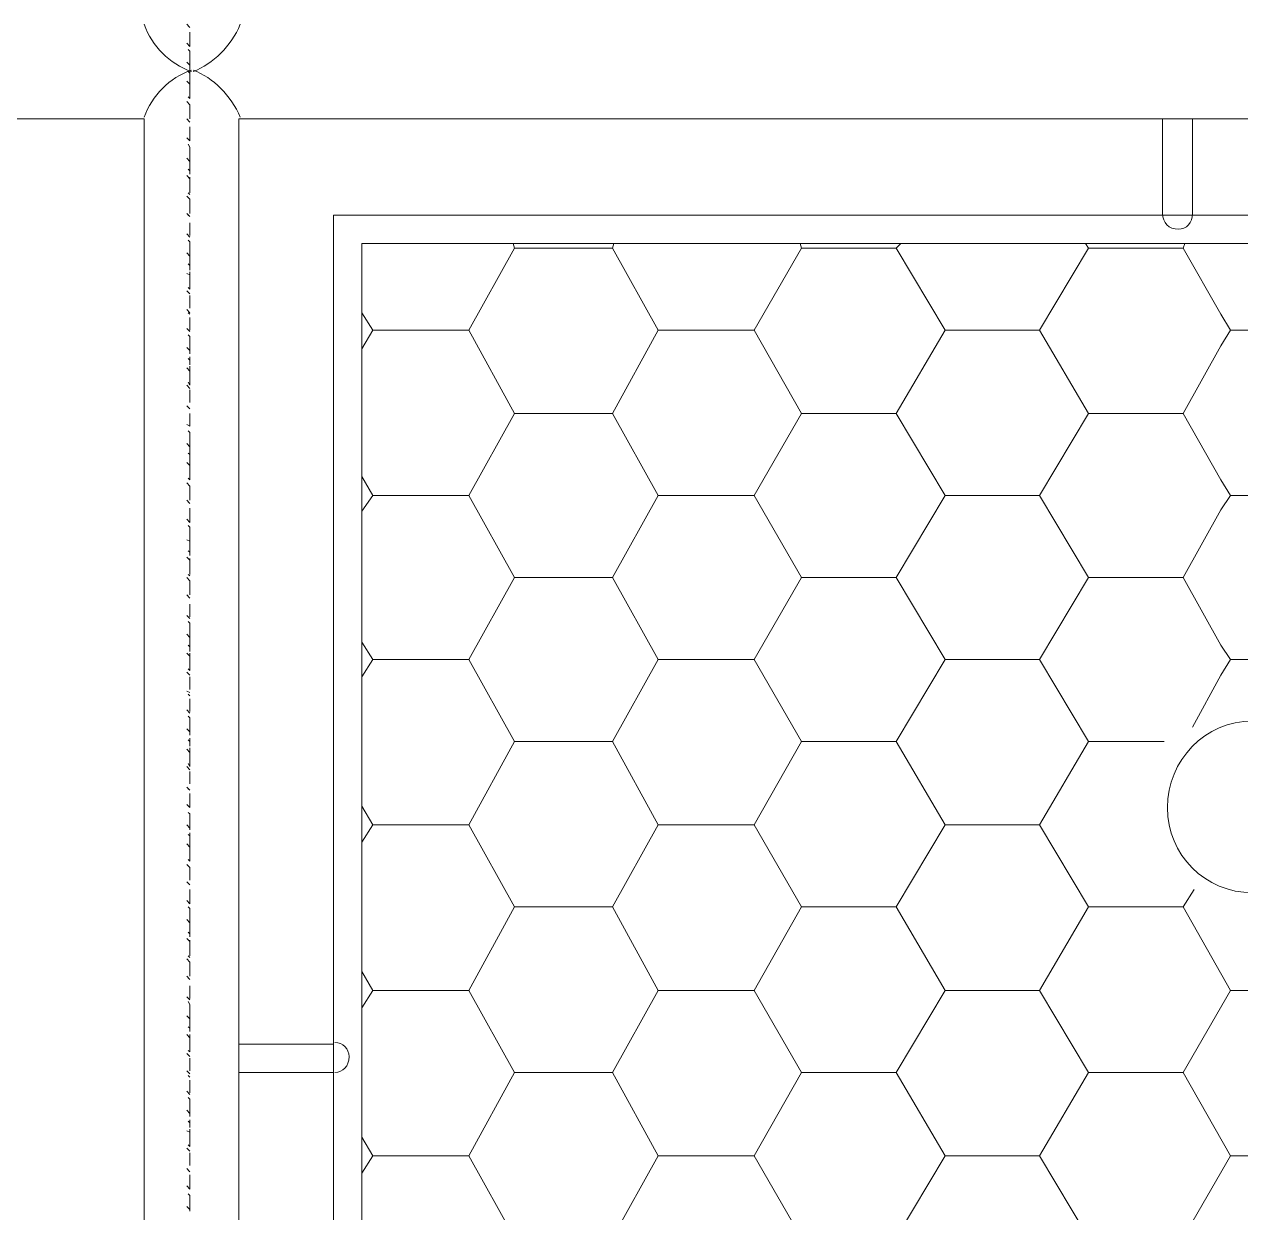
# Model space of a CAD drawing. Header units: millimetres. Extents: x 2928 to 3112, y 1220 to 1280.
# Drawn here: x 3058.15 to 3059.426, y 1266.908 to 1268.155 of the extents above; entities that cross this region are included whole.
import ezdxf

# ---------------------------------------------------------------- set-up
doc = ezdxf.new("R2010")
doc.units = ezdxf.units.MM

msp = doc.modelspace()

# ---------------------------------------------------------------- linework, layer by layer
at = {"color": 7, "linetype": 'Continuous', "lineweight": 20, "true_color": 0x000007}
for points in [[(3058.32358, 1268.15136), (3058.32027, 1268.15467), (3058.32027, 1268.15467)], [(3058.32358, 1268.1464), (3058.32358, 1268.13648), (3058.32358, 1268.13648)], [(3058.32358, 1268.13151), (3058.32027, 1268.13482), (3058.32027, 1268.13482)], [(3058.32358, 1268.12655), (3058.32358, 1268.11663), (3058.32358, 1268.11663)], [(3058.32358, 1268.11167), (3058.32027, 1268.11497), (3058.32027, 1268.11497)], [(3058.32358, 1268.1067), (3058.32358, 1268.09678), (3058.32358, 1268.09678)], [(3058.32358, 1268.09182), (3058.32027, 1268.09513), (3058.32027, 1268.09513)], [(3058.32358, 1268.08851), (3058.32358, 1268.07693), (3058.32358, 1268.07693)], [(3058.32358, 1268.07032), (3058.32027, 1268.07362), (3058.32027, 1268.07362)], [(3058.32358, 1268.06701), (3058.32358, 1268.05543), (3058.32358, 1268.05543)], [(3058.32358, 1268.05212), (3058.32027, 1268.05543), (3058.32027, 1268.05543)], [(3058.32358, 1268.04716), (3058.32358, 1268.03724), (3058.32358, 1268.03724)], [(3058.32358, 1268.03227), (3058.32027, 1268.03558), (3058.32027, 1268.03558)], [(3058.32358, 1268.02566), (3058.32358, 1268.01573), (3058.32358, 1268.01573)], [(3058.32358, 1268.01077), (3058.32027, 1268.01408), (3058.32027, 1268.01408)], [(3058.32358, 1268.00746), (3058.32358, 1267.99754), (3058.32358, 1267.99754)], [(3058.32358, 1267.99258), (3058.32027, 1267.99589), (3058.32027, 1267.99589)], [(3058.32358, 1267.98596), (3058.32358, 1267.97769), (3058.32358, 1267.97769)], [(3058.32358, 1267.97108), (3058.32027, 1267.97438), (3058.32027, 1267.97438)], [(3058.32358, 1267.96777), (3058.32358, 1267.95619), (3058.32358, 1267.95619)], [(3058.32358, 1267.95288), (3058.32027, 1267.95619), (3058.32027, 1267.95619)], [(3058.32358, 1267.94627), (3058.32358, 1267.938), (3058.32358, 1267.938)], [(3058.32358, 1267.93138), (3058.32027, 1267.93469), (3058.32027, 1267.93469)], [(3058.32358, 1267.92642), (3058.32358, 1267.91649), (3058.32358, 1267.91649)], [(3058.32358, 1267.91153), (3058.32027, 1267.91484), (3058.32027, 1267.91484)], [(3058.32358, 1267.90822), (3058.32358, 1267.89665), (3058.32358, 1267.89665)], [(3058.32358, 1267.89168), (3058.32027, 1267.89334), (3058.32027, 1267.89334)], [(3058.32358, 1267.88672), (3058.32358, 1267.8768), (3058.32358, 1267.8768)], [(3058.32358, 1267.87184), (3058.32027, 1267.87515), (3058.32027, 1267.87515)], [(3058.32358, 1267.86688), (3058.32358, 1267.85695), (3058.32358, 1267.85695)], [(3058.32358, 1267.85199), (3058.32027, 1267.8553), (3058.32027, 1267.8553)], [(3058.32358, 1267.84703), (3058.32358, 1267.83545), (3058.32358, 1267.83545)], [(3058.32358, 1267.83214), (3058.32027, 1267.83545), (3058.32027, 1267.83545)], [(3058.32358, 1267.82718), (3058.32358, 1267.81726), (3058.32358, 1267.81726)], [(3058.32358, 1267.81229), (3058.32027, 1267.8156), (3058.32027, 1267.8156)], [(3058.32358, 1267.80568), (3058.32358, 1267.79741), (3058.32358, 1267.79741)], [(3058.32358, 1267.79079), (3058.32027, 1267.7941), (3058.32027, 1267.7941)], [(3058.32358, 1267.78748), (3058.32358, 1267.77591), (3058.32358, 1267.77591)], [(3058.32358, 1267.7726), (3058.32027, 1267.77591), (3058.32027, 1267.77591)], [(3058.32358, 1267.76598), (3058.32358, 1267.75771), (3058.32358, 1267.75771)], [(3058.32358, 1267.7511), (3058.32027, 1267.7544), (3058.32027, 1267.7544)], [(3058.32358, 1267.74613), (3058.32358, 1267.73621), (3058.32358, 1267.73621)], [(3058.32358, 1267.7329), (3058.32027, 1267.73456), (3058.32027, 1267.73456)], [(3058.32358, 1267.72629), (3058.32358, 1267.71802), (3058.32358, 1267.71802)], [(3058.32358, 1267.7114), (3058.32027, 1267.71471), (3058.32027, 1267.71471)], [(3058.32358, 1267.69155), (3058.32027, 1267.69486), (3058.32027, 1267.69486)], [(3058.32358, 1267.70644), (3058.32358, 1267.69651), (3058.32358, 1267.69651)], [(3058.32358, 1267.68824), (3058.32358, 1267.67667), (3058.32358, 1267.67667)], [(3058.32358, 1267.67005), (3058.32027, 1267.67336), (3058.32027, 1267.67336)], [(3058.32358, 1267.66674), (3058.32358, 1267.65516), (3058.32358, 1267.65516)], [(3058.32358, 1267.65186), (3058.32027, 1267.65516), (3058.32027, 1267.65516)], [(3058.32358, 1267.64689), (3058.32358, 1267.63697), (3058.32358, 1267.63697)], [(3058.32358, 1267.63201), (3058.32027, 1267.63532), (3058.32027, 1267.63532)], [(3058.32358, 1267.62705), (3058.32358, 1267.61547), (3058.32358, 1267.61547)], [(3058.32358, 1267.61216), (3058.32027, 1267.61381), (3058.32027, 1267.61381)], [(3058.32358, 1267.6072), (3058.32358, 1267.59728), (3058.32358, 1267.59728)], [(3058.32358, 1267.59231), (3058.32027, 1267.59562), (3058.32027, 1267.59562)], [(3058.32358, 1267.5857), (3058.32358, 1267.57743), (3058.32358, 1267.57743)], [(3058.32358, 1267.57081), (3058.32027, 1267.57412), (3058.32027, 1267.57412)], [(3058.32358, 1267.5675), (3058.32358, 1267.55593), (3058.32358, 1267.55593)], [(3058.32358, 1267.55262), (3058.32027, 1267.55593), (3058.32027, 1267.55593)], [(3058.32358, 1267.546), (3058.32358, 1267.53773), (3058.32358, 1267.53773)], [(3058.32358, 1267.53112), (3058.32027, 1267.53442), (3058.32027, 1267.53442)], [(3058.32358, 1267.52615), (3058.32358, 1267.51623), (3058.32358, 1267.51623)], [(3058.32358, 1267.51127), (3058.32027, 1267.51458), (3058.32027, 1267.51458)], [(3058.32358, 1267.50796), (3058.32358, 1267.49638), (3058.32358, 1267.49638)], [(3058.32358, 1267.49142), (3058.32027, 1267.49473), (3058.32027, 1267.49473)], [(3058.32358, 1267.48646), (3058.32358, 1267.47653), (3058.32358, 1267.47653)], [(3058.32358, 1267.47157), (3058.32027, 1267.47488), (3058.32027, 1267.47488)], [(3058.32358, 1267.46826), (3058.32358, 1267.45669), (3058.32358, 1267.45669)], [(3058.32358, 1267.45338), (3058.32027, 1267.45503), (3058.32027, 1267.45503)], [(3058.32358, 1267.44676), (3058.32358, 1267.43518), (3058.32358, 1267.43518)], [(3058.32358, 1267.43188), (3058.32027, 1267.43518), (3058.32027, 1267.43518)], [(3058.32358, 1267.42691), (3058.32358, 1267.41699), (3058.32358, 1267.41699)], [(3058.32358, 1267.41203), (3058.32027, 1267.41534), (3058.32027, 1267.41534)], [(3058.32358, 1267.40541), (3058.32358, 1267.39714), (3058.32358, 1267.39714)], [(3058.32358, 1267.39053), (3058.32027, 1267.39383), (3058.32027, 1267.39383)], [(3058.32358, 1267.37233), (3058.32027, 1267.37564), (3058.32027, 1267.37564)], [(3058.32358, 1267.38722), (3058.32358, 1267.37564), (3058.32358, 1267.37564)], [(3058.32358, 1267.36572), (3058.32358, 1267.35745), (3058.32358, 1267.35745)], [(3058.32358, 1267.35083), (3058.32027, 1267.35414), (3058.32027, 1267.35414)], [(3058.32358, 1267.34752), (3058.32358, 1267.33594), (3058.32358, 1267.33594)], [(3058.32358, 1267.33264), (3058.32027, 1267.33594), (3058.32027, 1267.33594)], [(3058.32358, 1267.32602), (3058.32358, 1267.31775), (3058.32358, 1267.31775)], [(3058.32358, 1267.31114), (3058.32027, 1267.31444), (3058.32027, 1267.31444)], [(3058.32358, 1267.30617), (3058.32358, 1267.29625), (3058.32358, 1267.29625)], [(3058.32358, 1267.29129), (3058.32027, 1267.2946), (3058.32027, 1267.2946)], [(3058.32358, 1267.28798), (3058.32358, 1267.2764), (3058.32358, 1267.2764)], [(3058.32358, 1267.26979), (3058.32027, 1267.27309), (3058.32027, 1267.27309)], [(3058.32358, 1267.26648), (3058.32358, 1267.25655), (3058.32358, 1267.25655)], [(3058.32358, 1267.25159), (3058.32027, 1267.2549), (3058.32027, 1267.2549)], [(3058.32358, 1267.23174), (3058.32027, 1267.23505), (3058.32027, 1267.23505)], [(3058.32358, 1267.24663), (3058.32358, 1267.23671), (3058.32358, 1267.23671)], [(3058.32358, 1267.22678), (3058.32358, 1267.21686), (3058.32358, 1267.21686)], [(3058.32358, 1267.2119), (3058.32027, 1267.2152), (3058.32027, 1267.2152)], [(3058.32358, 1267.20693), (3058.32358, 1267.19701), (3058.32358, 1267.19701)], [(3058.32358, 1267.19205), (3058.32027, 1267.19536), (3058.32027, 1267.19536)], [(3058.32358, 1267.18543), (3058.32358, 1267.17716), (3058.32358, 1267.17716)], [(3058.32358, 1267.17055), (3058.32027, 1267.17385), (3058.32027, 1267.17385)], [(3058.32358, 1267.16724), (3058.32358, 1267.15566), (3058.32358, 1267.15566)], [(3058.32358, 1267.15235), (3058.32027, 1267.15566), (3058.32027, 1267.15566)], [(3058.32358, 1267.14574), (3058.32358, 1267.13747), (3058.32358, 1267.13747)], [(3058.32358, 1267.13085), (3058.32027, 1267.13416), (3058.32027, 1267.13416)], [(3058.32358, 1267.12589), (3058.32358, 1267.11596), (3058.32358, 1267.11596)], [(3058.32358, 1267.111), (3058.32027, 1267.11431), (3058.32027, 1267.11431)], [(3058.32358, 1267.10769), (3058.32358, 1267.09777), (3058.32358, 1267.09777)], [(3058.32358, 1267.09115), (3058.32027, 1267.09446), (3058.32027, 1267.09446)], [(3058.32358, 1267.08619), (3058.32358, 1267.07627), (3058.32358, 1267.07627)], [(3058.32358, 1267.07131), (3058.32027, 1267.07461), (3058.32027, 1267.07461)], [(3058.32358, 1267.05311), (3058.32027, 1267.05642), (3058.32027, 1267.05642)], [(3058.32358, 1267.068), (3058.32358, 1267.05642), (3058.32358, 1267.05642)], [(3058.32358, 1267.0465), (3058.32358, 1267.03492), (3058.32358, 1267.03492)], [(3058.32358, 1267.03161), (3058.32027, 1267.03492), (3058.32027, 1267.03492)], [(3058.32358, 1267.02665), (3058.32358, 1267.01673), (3058.32358, 1267.01673)], [(3058.32358, 1267.01176), (3058.32027, 1267.01507), (3058.32027, 1267.01507)], [(3058.32358, 1267.00515), (3058.32358, 1266.99688), (3058.32358, 1266.99688)], [(3058.32358, 1266.99192), (3058.32027, 1266.99357), (3058.32027, 1266.99357)], [(3058.32358, 1266.98695), (3058.32358, 1266.97703), (3058.32358, 1266.97703)], [(3058.32358, 1266.97207), (3058.32027, 1266.97538), (3058.32027, 1266.97538)], [(3058.32358, 1266.95057), (3058.32027, 1266.95387), (3058.32027, 1266.95387)], [(3058.32358, 1266.96545), (3058.32358, 1266.95718), (3058.32358, 1266.95718)], [(3058.32358, 1266.94726), (3058.32358, 1266.93568), (3058.32358, 1266.93568)], [(3058.32358, 1266.93237), (3058.32027, 1266.93568), (3058.32027, 1266.93568)], [(3058.32358, 1266.92576), (3058.32358, 1266.91749), (3058.32358, 1266.91749)], [(3058.32358, 1266.91087), (3058.32027, 1266.91418), (3058.32027, 1266.91418)]]:
    msp.add_lwpolyline(points, dxfattribs=at)
at = {"color": 252, "linetype": 'Continuous', "lineweight": 13, "true_color": 0x989898}
for points in [[(3058.32358, 1268.15136), (3058.32193, 1268.15302), (3058.32193, 1268.15302)], [(3058.32358, 1268.13151), (3058.32358, 1268.14475), (3058.32358, 1268.14475)], [(3058.32358, 1268.12655), (3058.32193, 1268.12821), (3058.32193, 1268.12821)], [(3058.32358, 1268.1067), (3058.32358, 1268.11994), (3058.32358, 1268.11994)], [(3058.32358, 1268.1034), (3058.32193, 1268.10505), (3058.32193, 1268.10505)], [(3058.32358, 1268.08355), (3058.32358, 1268.09678), (3058.32358, 1268.09678)], [(3058.32358, 1268.07693), (3058.32193, 1268.07859), (3058.32193, 1268.07859)], [(3058.32358, 1268.05874), (3058.32358, 1268.07032), (3058.32358, 1268.07032)], [(3058.32358, 1268.05212), (3058.32193, 1268.05378), (3058.32193, 1268.05378)], [(3058.32358, 1268.03227), (3058.32358, 1268.04551), (3058.32358, 1268.04551)], [(3058.32358, 1268.02566), (3058.32193, 1268.02897), (3058.32193, 1268.02897)], [(3058.32358, 1268.00746), (3058.32358, 1268.0207), (3058.32358, 1268.0207)], [(3058.32358, 1268.00085), (3058.32193, 1268.0025), (3058.32193, 1268.0025)], [(3058.32358, 1267.98265), (3058.32358, 1267.99423), (3058.32358, 1267.99423)], [(3058.32358, 1267.97604), (3058.32193, 1267.97769), (3058.32193, 1267.97769)], [(3058.32358, 1267.95784), (3058.32358, 1267.97108), (3058.32358, 1267.97108)], [(3058.32358, 1267.95288), (3058.32193, 1267.95454), (3058.32193, 1267.95454)], [(3058.32358, 1267.93303), (3058.32358, 1267.94627), (3058.32358, 1267.94627)], [(3058.32358, 1267.92642), (3058.32193, 1267.92807), (3058.32193, 1267.92807)], [(3058.32358, 1267.90822), (3058.32358, 1267.9198), (3058.32358, 1267.9198)], [(3058.32358, 1267.90161), (3058.32193, 1267.90326), (3058.32193, 1267.90326)], [(3058.32358, 1267.88176), (3058.32358, 1267.89499), (3058.32358, 1267.89499)], [(3058.32358, 1267.8768), (3058.32193, 1267.87845), (3058.32193, 1267.87845)], [(3058.32358, 1267.85695), (3058.32358, 1267.87018), (3058.32358, 1267.87018)], [(3058.32358, 1267.85034), (3058.32193, 1267.85199), (3058.32193, 1267.85199)], [(3058.32358, 1267.8338), (3058.32358, 1267.84372), (3058.32358, 1267.84372)], [(3058.32358, 1267.82718), (3058.32193, 1267.82883), (3058.32193, 1267.82883)], [(3058.32358, 1267.80899), (3058.32358, 1267.82056), (3058.32358, 1267.82056)], [(3058.32358, 1267.80237), (3058.32193, 1267.80402), (3058.32193, 1267.80402)], [(3058.32358, 1267.78252), (3058.32358, 1267.79575), (3058.32358, 1267.79575)], [(3058.32358, 1267.77591), (3058.32193, 1267.77921), (3058.32193, 1267.77921)], [(3058.32358, 1267.75771), (3058.32358, 1267.77094), (3058.32358, 1267.77094)], [(3058.32358, 1267.7511), (3058.32193, 1267.75275), (3058.32193, 1267.75275)], [(3058.32358, 1267.7329), (3058.32358, 1267.74448), (3058.32358, 1267.74448)], [(3058.32358, 1267.72629), (3058.32193, 1267.72794), (3058.32193, 1267.72794)], [(3058.32358, 1267.70644), (3058.32358, 1267.71967), (3058.32358, 1267.71967)], [(3058.32358, 1267.70313), (3058.32193, 1267.70478), (3058.32193, 1267.70478)], [(3058.32358, 1267.68328), (3058.32358, 1267.69651), (3058.32358, 1267.69651)], [(3058.32358, 1267.67667), (3058.32193, 1267.67832), (3058.32193, 1267.67832)], [(3058.32358, 1267.65847), (3058.32358, 1267.67005), (3058.32358, 1267.67005)], [(3058.32358, 1267.65186), (3058.32193, 1267.65351), (3058.32193, 1267.65351)], [(3058.32358, 1267.63201), (3058.32358, 1267.64524), (3058.32358, 1267.64524)], [(3058.32358, 1267.62705), (3058.32193, 1267.6287), (3058.32193, 1267.6287)], [(3058.32358, 1267.6072), (3058.32358, 1267.62043), (3058.32358, 1267.62043)], [(3058.32358, 1267.60058), (3058.32193, 1267.60224), (3058.32193, 1267.60224)], [(3058.32358, 1267.58239), (3058.32358, 1267.59397), (3058.32358, 1267.59397)], [(3058.32358, 1267.57577), (3058.32193, 1267.57743), (3058.32193, 1267.57743)], [(3058.32358, 1267.55923), (3058.32358, 1267.57081), (3058.32358, 1267.57081)], [(3058.32358, 1267.55262), (3058.32193, 1267.55427), (3058.32193, 1267.55427)], [(3058.32358, 1267.53277), (3058.32358, 1267.546), (3058.32358, 1267.546)], [(3058.32358, 1267.52615), (3058.32193, 1267.52781), (3058.32193, 1267.52781)], [(3058.32358, 1267.50796), (3058.32358, 1267.52119), (3058.32358, 1267.52119)], [(3058.32358, 1267.50134), (3058.32193, 1267.503), (3058.32193, 1267.503)], [(3058.32358, 1267.4815), (3058.32358, 1267.49473), (3058.32358, 1267.49473)], [(3058.32358, 1267.47653), (3058.32193, 1267.47819), (3058.32193, 1267.47819)], [(3058.32358, 1267.45669), (3058.32358, 1267.46992), (3058.32358, 1267.46992)], [(3058.32358, 1267.45007), (3058.32193, 1267.45172), (3058.32193, 1267.45172)], [(3058.32358, 1267.43353), (3058.32358, 1267.44345), (3058.32358, 1267.44345)], [(3058.32358, 1267.42691), (3058.32193, 1267.42857), (3058.32193, 1267.42857)], [(3058.32358, 1267.40872), (3058.32358, 1267.4203), (3058.32358, 1267.4203)], [(3058.32358, 1267.4021), (3058.32193, 1267.40376), (3058.32193, 1267.40376)], [(3058.32358, 1267.38226), (3058.32358, 1267.39549), (3058.32358, 1267.39549)], [(3058.32358, 1267.37564), (3058.32193, 1267.37895), (3058.32193, 1267.37895)], [(3058.32358, 1267.35745), (3058.32358, 1267.37068), (3058.32358, 1267.37068)], [(3058.32358, 1267.35083), (3058.32193, 1267.35248), (3058.32193, 1267.35248)], [(3058.32358, 1267.33264), (3058.32358, 1267.34421), (3058.32358, 1267.34421)], [(3058.32358, 1267.32602), (3058.32193, 1267.32767), (3058.32193, 1267.32767)], [(3058.32358, 1267.30948), (3058.32358, 1267.31941), (3058.32358, 1267.31941)], [(3058.32358, 1267.30287), (3058.32193, 1267.30452), (3058.32193, 1267.30452)], [(3058.32358, 1267.28302), (3058.32358, 1267.29625), (3058.32358, 1267.29625)], [(3058.32358, 1267.2764), (3058.32193, 1267.27806), (3058.32193, 1267.27806)], [(3058.32358, 1267.25821), (3058.32358, 1267.26979), (3058.32358, 1267.26979)], [(3058.32358, 1267.25159), (3058.32193, 1267.25325), (3058.32193, 1267.25325)], [(3058.32358, 1267.23174), (3058.32358, 1267.24498), (3058.32358, 1267.24498)], [(3058.32358, 1267.22678), (3058.32193, 1267.22844), (3058.32193, 1267.22844)], [(3058.32358, 1267.20693), (3058.32358, 1267.22017), (3058.32358, 1267.22017)], [(3058.32358, 1267.20032), (3058.32193, 1267.20197), (3058.32193, 1267.20197)], [(3058.32358, 1267.18212), (3058.32358, 1267.1937), (3058.32358, 1267.1937)], [(3058.32358, 1267.17551), (3058.32193, 1267.17716), (3058.32193, 1267.17716)], [(3058.32358, 1267.15897), (3058.32358, 1267.17055), (3058.32358, 1267.17055)], [(3058.32358, 1267.15235), (3058.32193, 1267.15401), (3058.32193, 1267.15401)], [(3058.32358, 1267.1325), (3058.32358, 1267.14574), (3058.32358, 1267.14574)], [(3058.32358, 1267.12589), (3058.32193, 1267.1292), (3058.32193, 1267.1292)], [(3058.32358, 1267.10769), (3058.32358, 1267.12093), (3058.32358, 1267.12093)], [(3058.32358, 1267.10108), (3058.32193, 1267.10273), (3058.32193, 1267.10273)], [(3058.32358, 1267.08288), (3058.32358, 1267.09446), (3058.32358, 1267.09446)], [(3058.32358, 1267.07627), (3058.32193, 1267.07792), (3058.32193, 1267.07792)], [(3058.32358, 1267.05642), (3058.32358, 1267.06965), (3058.32358, 1267.06965)], [(3058.32358, 1267.0498), (3058.32193, 1267.05146), (3058.32193, 1267.05146)], [(3058.32358, 1267.03327), (3058.32358, 1267.04484), (3058.32358, 1267.04484)], [(3058.32358, 1267.02665), (3058.32193, 1267.0283), (3058.32193, 1267.0283)], [(3058.32358, 1267.00846), (3058.32358, 1267.02003), (3058.32358, 1267.02003)], [(3058.32358, 1267.00184), (3058.32193, 1267.00349), (3058.32193, 1267.00349)], [(3058.32358, 1266.98199), (3058.32358, 1266.99522), (3058.32358, 1266.99522)], [(3058.32358, 1266.97703), (3058.32193, 1266.97868), (3058.32193, 1266.97868)], [(3058.32358, 1266.95718), (3058.32358, 1266.97041), (3058.32358, 1266.97041)], [(3058.32358, 1266.95057), (3058.32193, 1266.95222), (3058.32193, 1266.95222)], [(3058.32358, 1266.93237), (3058.32358, 1266.94395), (3058.32358, 1266.94395)], [(3058.32358, 1266.92576), (3058.32193, 1266.92741), (3058.32193, 1266.92741)], [(3058.32358, 1266.90922), (3058.32358, 1266.91914), (3058.32358, 1266.91914)]]:
    msp.add_lwpolyline(points, dxfattribs=at)
at = {"color": 7, "linetype": 'Continuous', "lineweight": 5, "true_color": 0x000007}
for points in [[(3058.27562, 1268.05543), (3052.47342, 1268.05543), (3052.47342, 1268.05543)], [(3058.27562, 1263.95519), (3058.27562, 1268.05543), (3058.27562, 1268.05543)], [(3062.57433, 1264.15367), (3062.57433, 1268.05543), (3058.37486, 1268.05543)], [(3058.37486, 1264.15367), (3058.37486, 1268.05543), (3058.37486, 1268.05543)], [(3059.34409, 1268.05543), (3059.34409, 1267.95454), (3059.34409, 1267.95454)], [(3059.37552, 1267.95454), (3059.37552, 1268.05543), (3059.34409, 1268.05543)], [(3058.37486, 1267.08454), (3058.47409, 1267.08454), (3058.47409, 1267.08454)], [(3058.47409, 1267.05477), (3058.37486, 1267.05477), (3058.37486, 1267.08454)]]:
    msp.add_lwpolyline(points, dxfattribs=at)
for points in [[(3058.47409, 1267.95454), (3062.47509, 1267.95454), (3062.47509, 1264.25291), (3058.47409, 1264.25291)], [(3062.44532, 1264.28599), (3058.50387, 1264.28599), (3058.50387, 1267.92476), (3062.44532, 1267.92476)]]:
    msp.add_lwpolyline(points, close=True, dxfattribs=at)
at = {"color": 9, "linetype": 'Continuous', "lineweight": 13, "true_color": 0xbababa}
for points in [[(3058.6643, 1267.9198), (3058.66265, 1267.92476), (3058.66265, 1267.92476)], [(3058.76685, 1267.9198), (3058.7685, 1267.92476), (3058.7685, 1267.92476)], [(3058.96533, 1267.9198), (3058.96368, 1267.92476), (3058.96368, 1267.92476)], [(3059.06457, 1267.9198), (3059.06953, 1267.92476), (3059.06953, 1267.92476)], [(3059.26636, 1267.9198), (3059.26305, 1267.92476), (3059.26305, 1267.92476)], [(3059.36559, 1267.9198), (3059.36725, 1267.92476), (3059.36725, 1267.92476)], [(3058.61634, 1267.8338), (3058.6643, 1267.9198), (3058.6643, 1267.9198)], [(3058.6643, 1267.9198), (3058.76685, 1267.9198), (3058.76685, 1267.9198)], [(3058.81482, 1267.8338), (3058.76685, 1267.9198), (3058.76685, 1267.9198)], [(3058.91571, 1267.8338), (3058.96533, 1267.9198), (3058.96533, 1267.9198)], [(3058.96533, 1267.9198), (3059.06457, 1267.9198), (3059.06457, 1267.9198)], [(3059.11584, 1267.8338), (3059.06457, 1267.9198), (3059.06457, 1267.9198)], [(3059.21508, 1267.8338), (3059.26636, 1267.9198), (3059.26636, 1267.9198)], [(3059.26636, 1267.9198), (3059.36559, 1267.9198), (3059.36559, 1267.9198)], [(3059.41521, 1267.8338), (3059.40529, 1267.85034), (3059.36559, 1267.9198)], [(3058.51544, 1267.8338), (3058.50387, 1267.85199), (3058.50387, 1267.85199)], [(3058.50387, 1267.81395), (3058.51544, 1267.8338), (3058.51544, 1267.8338)], [(3058.51544, 1267.8338), (3058.61634, 1267.8338), (3058.61634, 1267.8338)], [(3058.6643, 1267.74613), (3058.61634, 1267.8338), (3058.61634, 1267.8338)], [(3058.76685, 1267.74613), (3058.81482, 1267.8338), (3058.81482, 1267.8338)], [(3058.81482, 1267.8338), (3058.91571, 1267.8338), (3058.91571, 1267.8338)], [(3058.96533, 1267.74613), (3058.91571, 1267.8338), (3058.91571, 1267.8338)], [(3059.06457, 1267.74613), (3059.11584, 1267.8338), (3059.11584, 1267.8338)], [(3059.11584, 1267.8338), (3059.21508, 1267.8338), (3059.21508, 1267.8338)], [(3059.26636, 1267.74613), (3059.21508, 1267.8338), (3059.21508, 1267.8338)], [(3059.40529, 1267.81726), (3059.41521, 1267.8338), (3059.41521, 1267.8338)], [(3059.41521, 1267.8338), (3059.51611, 1267.8338), (3059.51611, 1267.8338)], [(3059.36559, 1267.74613), (3059.40529, 1267.81726), (3059.40529, 1267.81726)], [(3058.61634, 1267.66013), (3058.6643, 1267.74613), (3058.6643, 1267.74613)], [(3058.6643, 1267.74613), (3058.76685, 1267.74613), (3058.76685, 1267.74613)], [(3058.81482, 1267.66013), (3058.76685, 1267.74613), (3058.76685, 1267.74613)], [(3058.91571, 1267.66013), (3058.96533, 1267.74613), (3058.96533, 1267.74613)], [(3058.96533, 1267.74613), (3059.06457, 1267.74613), (3059.06457, 1267.74613)], [(3059.11584, 1267.66013), (3059.06457, 1267.74613), (3059.06457, 1267.74613)], [(3059.21508, 1267.66013), (3059.26636, 1267.74613), (3059.26636, 1267.74613)], [(3059.26636, 1267.74613), (3059.36559, 1267.74613), (3059.36559, 1267.74613)], [(3059.41521, 1267.66013), (3059.40529, 1267.67667), (3059.36559, 1267.74613)], [(3058.51544, 1267.66013), (3058.50387, 1267.67997), (3058.50387, 1267.67997)], [(3058.50387, 1267.64359), (3058.51544, 1267.66013), (3058.51544, 1267.66013)], [(3058.51544, 1267.66013), (3058.61634, 1267.66013), (3058.61634, 1267.66013)], [(3058.6643, 1267.57412), (3058.61634, 1267.66013), (3058.61634, 1267.66013)], [(3058.76685, 1267.57412), (3058.81482, 1267.66013), (3058.81482, 1267.66013)], [(3058.81482, 1267.66013), (3058.91571, 1267.66013), (3058.91571, 1267.66013)], [(3058.96533, 1267.57412), (3058.91571, 1267.66013), (3058.91571, 1267.66013)], [(3059.06457, 1267.57412), (3059.11584, 1267.66013), (3059.11584, 1267.66013)], [(3059.11584, 1267.66013), (3059.21508, 1267.66013), (3059.21508, 1267.66013)], [(3059.26636, 1267.57412), (3059.21508, 1267.66013), (3059.21508, 1267.66013)], [(3059.40529, 1267.64524), (3059.41521, 1267.66013), (3059.41521, 1267.66013)], [(3059.41521, 1267.66013), (3059.51611, 1267.66013), (3059.51611, 1267.66013)], [(3059.36559, 1267.57412), (3059.40529, 1267.64524), (3059.40529, 1267.64524)], [(3058.61634, 1267.48811), (3058.6643, 1267.57412), (3058.6643, 1267.57412)], [(3058.6643, 1267.57412), (3058.76685, 1267.57412), (3058.76685, 1267.57412)], [(3058.81482, 1267.48811), (3058.76685, 1267.57412), (3058.76685, 1267.57412)], [(3058.91571, 1267.48811), (3058.96533, 1267.57412), (3058.96533, 1267.57412)], [(3058.96533, 1267.57412), (3059.06457, 1267.57412), (3059.06457, 1267.57412)], [(3059.11584, 1267.48811), (3059.06457, 1267.57412), (3059.06457, 1267.57412)], [(3059.21508, 1267.48811), (3059.26636, 1267.57412), (3059.26636, 1267.57412)], [(3059.26636, 1267.57412), (3059.36559, 1267.57412), (3059.36559, 1267.57412)], [(3059.40529, 1267.503), (3059.36559, 1267.57412), (3059.36559, 1267.57412)], [(3058.51544, 1267.48811), (3058.50387, 1267.50631), (3058.50387, 1267.50631)], [(3059.41521, 1267.48811), (3059.40529, 1267.503), (3059.40529, 1267.503)], [(3058.50387, 1267.46992), (3058.51544, 1267.48811), (3058.51544, 1267.48811)], [(3058.51544, 1267.48811), (3058.61634, 1267.48811), (3058.61634, 1267.48811)], [(3058.6643, 1267.4021), (3058.61634, 1267.48811), (3058.61634, 1267.48811)], [(3058.76685, 1267.4021), (3058.81482, 1267.48811), (3058.81482, 1267.48811)], [(3058.81482, 1267.48811), (3058.91571, 1267.48811), (3058.91571, 1267.48811)], [(3058.96533, 1267.4021), (3058.91571, 1267.48811), (3058.91571, 1267.48811)], [(3059.06457, 1267.4021), (3059.11584, 1267.48811), (3059.11584, 1267.48811)], [(3059.11584, 1267.48811), (3059.21508, 1267.48811), (3059.21508, 1267.48811)], [(3059.26636, 1267.4021), (3059.21508, 1267.48811), (3059.21508, 1267.48811)], [(3059.40529, 1267.47157), (3059.41521, 1267.48811), (3059.41521, 1267.48811)], [(3059.41521, 1267.48811), (3059.51611, 1267.48811), (3059.51611, 1267.48811)], [(3059.37552, 1267.41699), (3059.40529, 1267.47157), (3059.40529, 1267.47157)], [(3058.61634, 1267.31444), (3058.6643, 1267.4021), (3058.6643, 1267.4021)], [(3058.6643, 1267.4021), (3058.76685, 1267.4021), (3058.76685, 1267.4021)], [(3058.81482, 1267.31444), (3058.76685, 1267.4021), (3058.76685, 1267.4021)], [(3058.91571, 1267.31444), (3058.96533, 1267.4021), (3058.96533, 1267.4021)], [(3058.96533, 1267.4021), (3059.06457, 1267.4021), (3059.06457, 1267.4021)], [(3059.11584, 1267.31444), (3059.06457, 1267.4021), (3059.06457, 1267.4021)], [(3059.21508, 1267.31444), (3059.26636, 1267.4021), (3059.26636, 1267.4021)], [(3059.26636, 1267.4021), (3059.34575, 1267.4021), (3059.34575, 1267.4021)], [(3058.51544, 1267.31444), (3058.50387, 1267.33429), (3058.50387, 1267.33429)], [(3058.50387, 1267.29625), (3058.51544, 1267.31444), (3058.51544, 1267.31444)], [(3058.51544, 1267.31444), (3058.61634, 1267.31444), (3058.61634, 1267.31444)], [(3058.6643, 1267.22844), (3058.61634, 1267.31444), (3058.61634, 1267.31444)], [(3058.76685, 1267.22844), (3058.81482, 1267.31444), (3058.81482, 1267.31444)], [(3058.81482, 1267.31444), (3058.91571, 1267.31444), (3058.91571, 1267.31444)], [(3058.96533, 1267.22844), (3058.91571, 1267.31444), (3058.91571, 1267.31444)], [(3059.06457, 1267.22844), (3059.11584, 1267.31444), (3059.11584, 1267.31444)], [(3059.11584, 1267.31444), (3059.21508, 1267.31444), (3059.21508, 1267.31444)], [(3059.26636, 1267.22844), (3059.21508, 1267.31444), (3059.21508, 1267.31444)], [(3059.36559, 1267.22844), (3059.37717, 1267.24663), (3059.37717, 1267.24663)], [(3058.61634, 1267.14077), (3058.6643, 1267.22844), (3058.6643, 1267.22844)], [(3058.6643, 1267.22844), (3058.76685, 1267.22844), (3058.76685, 1267.22844)], [(3058.81482, 1267.14077), (3058.76685, 1267.22844), (3058.76685, 1267.22844)], [(3058.91571, 1267.14077), (3058.96533, 1267.22844), (3058.96533, 1267.22844)], [(3058.96533, 1267.22844), (3059.06457, 1267.22844), (3059.06457, 1267.22844)], [(3059.11584, 1267.14077), (3059.06457, 1267.22844), (3059.06457, 1267.22844)], [(3059.21508, 1267.14077), (3059.26636, 1267.22844), (3059.26636, 1267.22844)], [(3059.26636, 1267.22844), (3059.36559, 1267.22844), (3059.36559, 1267.22844)], [(3059.41521, 1267.14077), (3059.36559, 1267.22844), (3059.36559, 1267.22844)], [(3058.51544, 1267.14077), (3058.50387, 1267.16062), (3058.50387, 1267.16062)], [(3058.50387, 1267.12258), (3058.51544, 1267.14077), (3058.51544, 1267.14077)], [(3058.51544, 1267.14077), (3058.61634, 1267.14077), (3058.61634, 1267.14077)], [(3058.6643, 1267.05477), (3058.61634, 1267.14077), (3058.61634, 1267.14077)], [(3058.76685, 1267.05477), (3058.81482, 1267.14077), (3058.81482, 1267.14077)], [(3058.81482, 1267.14077), (3058.91571, 1267.14077), (3058.91571, 1267.14077)], [(3058.96533, 1267.05477), (3058.91571, 1267.14077), (3058.91571, 1267.14077)], [(3059.06457, 1267.05477), (3059.11584, 1267.14077), (3059.11584, 1267.14077)], [(3059.11584, 1267.14077), (3059.21508, 1267.14077), (3059.21508, 1267.14077)], [(3059.26636, 1267.05477), (3059.21508, 1267.14077), (3059.21508, 1267.14077)], [(3059.36559, 1267.05477), (3059.41521, 1267.14077), (3059.41521, 1267.14077)], [(3059.41521, 1267.14077), (3059.51611, 1267.14077), (3059.51611, 1267.14077)], [(3058.61634, 1266.96711), (3058.6643, 1267.05477), (3058.6643, 1267.05477)], [(3058.6643, 1267.05477), (3058.76685, 1267.05477), (3058.76685, 1267.05477)], [(3058.81482, 1266.96711), (3058.76685, 1267.05477), (3058.76685, 1267.05477)], [(3058.91571, 1266.96711), (3058.96533, 1267.05477), (3058.96533, 1267.05477)], [(3058.96533, 1267.05477), (3059.06457, 1267.05477), (3059.06457, 1267.05477)], [(3059.11584, 1266.96711), (3059.06457, 1267.05477), (3059.06457, 1267.05477)], [(3059.21508, 1266.96711), (3059.26636, 1267.05477), (3059.26636, 1267.05477)], [(3059.26636, 1267.05477), (3059.36559, 1267.05477), (3059.36559, 1267.05477)], [(3059.41521, 1266.96711), (3059.36559, 1267.05477), (3059.36559, 1267.05477)], [(3058.51544, 1266.96711), (3058.50387, 1266.98695), (3058.50387, 1266.98695)], [(3058.50387, 1266.94891), (3058.51544, 1266.96711), (3058.51544, 1266.96711)], [(3058.51544, 1266.96711), (3058.61634, 1266.96711), (3058.61634, 1266.96711)], [(3058.6643, 1266.8811), (3058.61634, 1266.96711), (3058.61634, 1266.96711)], [(3058.76685, 1266.8811), (3058.81482, 1266.96711), (3058.81482, 1266.96711)], [(3058.81482, 1266.96711), (3058.91571, 1266.96711), (3058.91571, 1266.96711)], [(3058.96533, 1266.8811), (3058.91571, 1266.96711), (3058.91571, 1266.96711)], [(3059.06457, 1266.8811), (3059.11584, 1266.96711), (3059.11584, 1266.96711)], [(3059.11584, 1266.96711), (3059.21508, 1266.96711), (3059.21508, 1266.96711)], [(3059.26636, 1266.8811), (3059.21508, 1266.96711), (3059.21508, 1266.96711)], [(3059.36559, 1266.8811), (3059.41521, 1266.96711), (3059.41521, 1266.96711)], [(3059.41521, 1266.96711), (3059.51611, 1266.96711), (3059.51611, 1266.96711)]]:
    msp.add_lwpolyline(points, dxfattribs=at)
at = {"color": 7, "linetype": 'Continuous', "lineweight": 5, "true_color": 0x000007}
for points in [[(3058.27562, 1268.15467), (3058.28389, 1268.13151), (3058.30208, 1268.11332), (3058.32524, 1268.10505)], [(3058.32689, 1268.10505), (3058.34839, 1268.11332), (3058.36659, 1268.13151), (3058.37651, 1268.15467)], [(3058.32524, 1268.1067), (3058.30208, 1268.09843), (3058.28389, 1268.08024), (3058.27562, 1268.05708)], [(3058.37651, 1268.05708), (3058.36659, 1268.08024), (3058.34839, 1268.09843), (3058.32689, 1268.1067)]]:
    msp.add_open_spline(points, degree=3, dxfattribs=at)
for points in [[(3059.34409, 1267.95619), (3059.34409, 1267.94627), (3059.35071, 1267.93965), (3059.36063, 1267.93965), (3059.36063, 1267.93965), (3059.3689, 1267.93965), (3059.37552, 1267.94627), (3059.37552, 1267.95619)], [(3058.47575, 1267.05477), (3058.48402, 1267.05477), (3058.49063, 1267.06138), (3058.49063, 1267.07131), (3058.49063, 1267.07131), (3058.49063, 1267.07958), (3058.48402, 1267.08619), (3058.47575, 1267.08619)]]:
    msp.add_open_spline(points, degree=3, knots=[0, 0, 0, 0, 0.125, 0.125, 0.125, 0.125001, 1, 1, 1, 1], dxfattribs=at)
at = {"color": 253, "linetype": 'Continuous', "lineweight": 5, "true_color": 0x9a9a9a}
msp.add_open_spline([(3059.43837, 1267.24332), (3059.48799, 1267.24332), (3059.52769, 1267.28302), (3059.52769, 1267.33264), (3059.52769, 1267.33264), (3059.52769, 1267.38226), (3059.48799, 1267.42361), (3059.43837, 1267.42361), (3059.43837, 1267.42361), (3059.38875, 1267.42361), (3059.34905, 1267.38226), (3059.34905, 1267.33264), (3059.34905, 1267.33264), (3059.34905, 1267.28302), (3059.38875, 1267.24332), (3059.43837, 1267.24332)], degree=3, knots=[0, 0, 0, 0, 0.0625, 0.0625, 0.0625, 0.062501, 0.125, 0.125, 0.125, 0.125001, 0.1875, 0.1875, 0.1875, 0.187501, 1, 1, 1, 1], dxfattribs=at)

doc.saveas('drawing.dxf')
